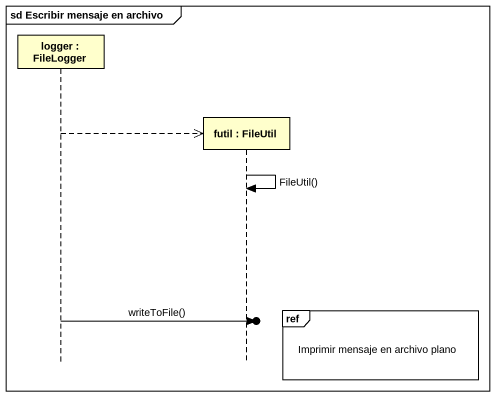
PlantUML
@startuml
mainframe sd Escribir mensaje en archivo
hide footbox
participant "logger : FileLogger" as logger
participant "futil : FileUtil" as futil

logger -->> futil **
futil -> futil : FileUtil()
ref over futil : Imprimir mensaje en archivo plano
logger ->o] : writeToFile()
@enduml
